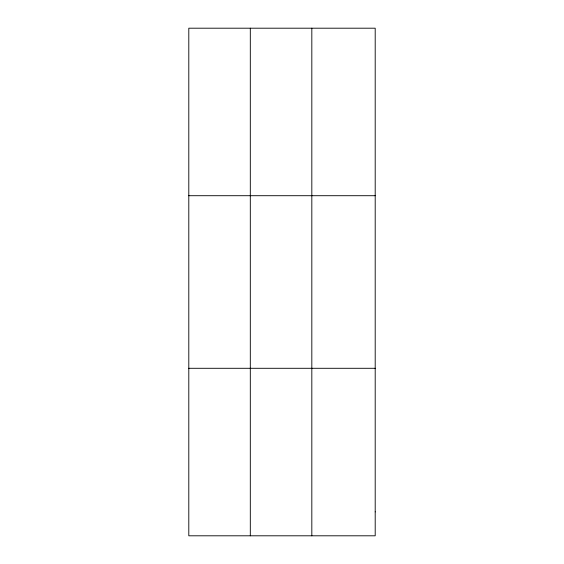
<?xml version="1.0" encoding="UTF-8"?>
<svg xmlns="http://www.w3.org/2000/svg" width="564" height="564" viewBox="0 0 564 564"><rect width="100%" height="100%" fill="white"/><g stroke="black" fill="none" stroke-linecap="round" stroke-linejoin="round"><path stroke-width="0.85" d="M250.31 535.8L250.31 28.2M311.822 535.8L311.822 28.2M188.799 195.708L375.201 195.708M188.799 368.292L375.201 368.292M375.201 511.872L375.201 535.8L188.799 535.8L188.799 28.2L375.201 28.2L375.201 511.872"/></g></svg>
